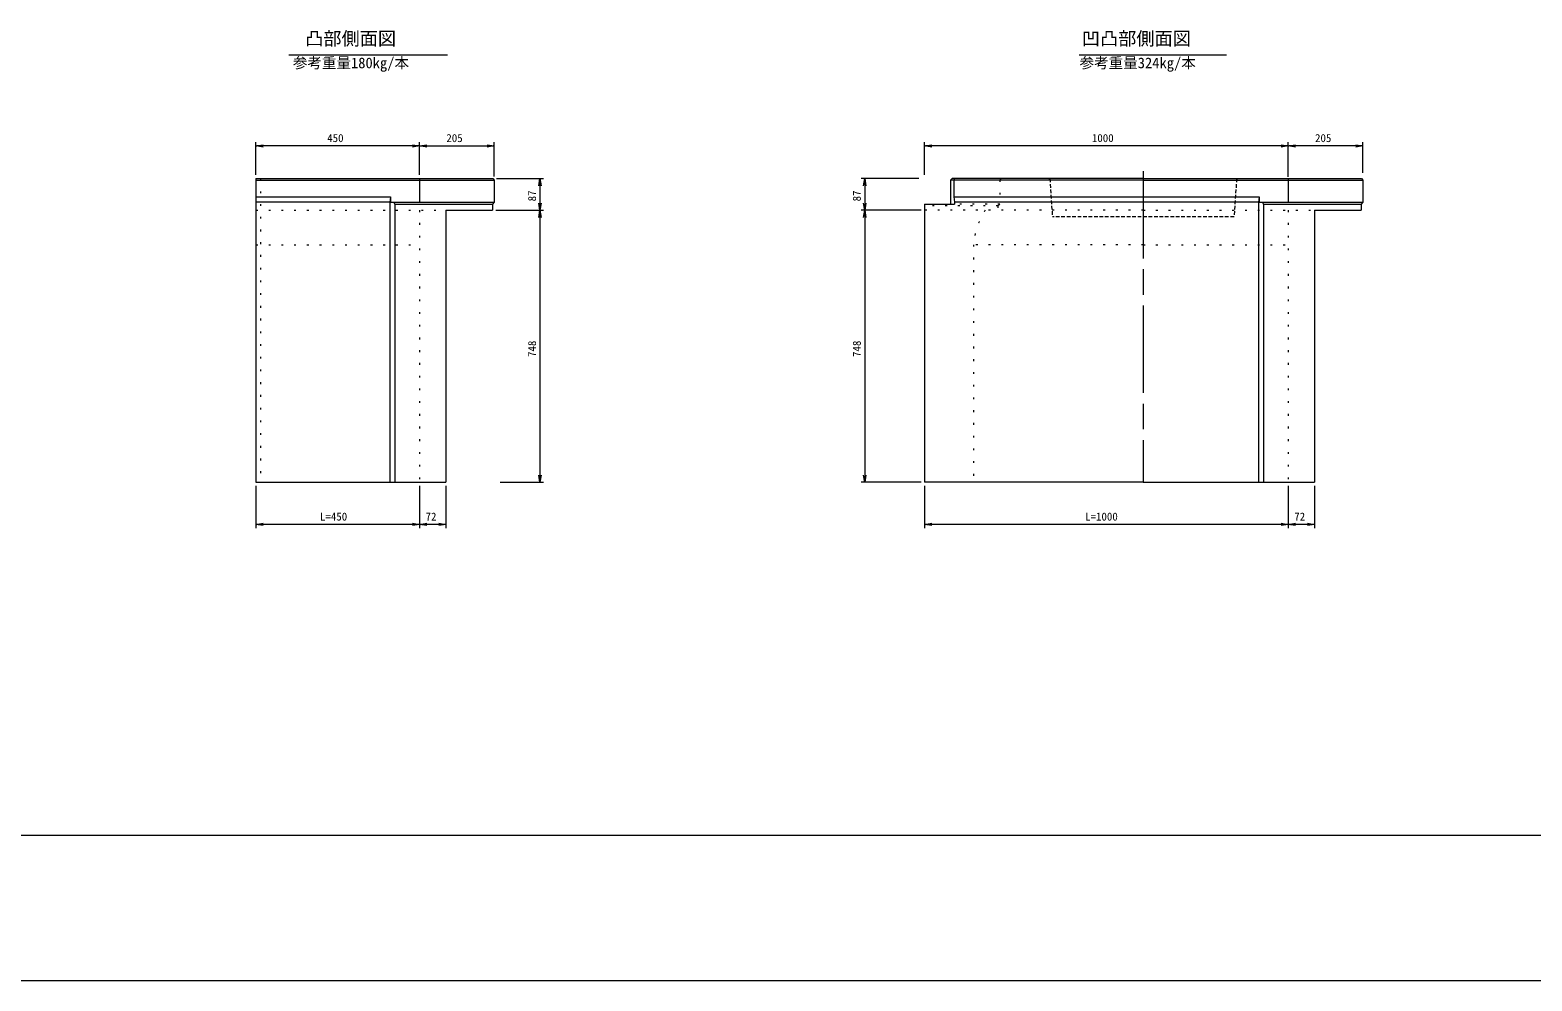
# Model space of a CAD drawing. Units: millimetres, scale not verified, with parts at other scales. Extents: x 43 to 84043, y -1 to 59399.
# Drawn here: x 21393 to 42043, y -1 to 13076 of the extents above; entities that cross this region are included whole.
import ezdxf
from ezdxf.enums import TextEntityAlignment as Align

# ---------------------------------------------------------------- set-up
doc = ezdxf.new("R2010")
doc.units = ezdxf.units.MM
doc.header["$LTSCALE"] = 100
for name, pattern in [('CHAIN', [18.5, 12, -1.5, 3.5, -1.5]), ('DOTTED', [1.75, 0.25, -1.5]), ('USER1', [0.75, 0.5, -0.25])]:
    doc.linetypes.add(name, pattern=pattern)
for name, color, linetype, lineweight in [('0_2', 7, 'Continuous', 18), ('D-STR-DIM（寸法）', 7, 'Continuous', 18), ('D-STR-STR1（構造物）', 7, 'USER1', 18), ('D-STR-STRn（構造物）', 7, 'Continuous', 18), ('D-STR（構造物外形線）', 1, 'Continuous', 18), ('D-TTL(外枠）', 2, 'Continuous', 18), ('DEFPOINTS_3', 8, 'Continuous', 18)]:
    doc.layers.add(name, color=color, linetype=linetype, lineweight=lineweight)
doc.layers.add('D-TTL-TXT（文字）', color=7, linetype='Continuous')
doc.styles.add('ＭＳ ゴシック', font='')
doc.styles.get('ＭＳ ゴシック').set_extended_font_data('MS Gothic')

msp = doc.modelspace()

# ---------------------------------------------------------------- linework, layer by layer
at = {"layer": '0_2'}
for p, q in [((24499.4, 11482.4), (24596.9, 11498.7)), ((24596.9, 11466.2), (24499.4, 11482.4)), ((24499.4, 11482.4), (24512.4, 11482.4)), ((26651.9, 11498.7), (26749.4, 11482.4)), ((26749.4, 11482.4), (26651.9, 11466.2)), ((26749.4, 11482.4), (26736.4, 11482.4)), ((26749.4, 11482.4), (26846.9, 11498.7)), ((26846.9, 11466.2), (26749.4, 11482.4)), ((26749.4, 11482.4), (26762.4, 11482.4)), ((27676.9, 11498.7), (27774.4, 11482.4)), ((27774.4, 11482.4), (27676.9, 11466.2)), ((27774.4, 11482.4), (27761.4, 11482.4)), ((33693.3, 11482.4), (33790.8, 11498.7)), ((33790.8, 11466.2), (33693.3, 11482.4)), ((33693.3, 11482.4), (33706.3, 11482.4)), ((38595.8, 11498.7), (38693.3, 11482.4)), ((38693.3, 11482.4), (38595.8, 11466.2)), ((38693.3, 11482.4), (38680.3, 11482.4)), ((38693.3, 11482.4), (38790.8, 11498.7)), ((38790.8, 11466.2), (38693.3, 11482.4)), ((38693.3, 11482.4), (38706.3, 11482.4)), ((39620.8, 11498.7), (39718.3, 11482.4)), ((39718.3, 11482.4), (39620.8, 11466.2)), ((39718.3, 11482.4), (39705.3, 11482.4)), ((28386.9, 10934.9), (28403.1, 11032.4)), ((28403.1, 11032.4), (28419.4, 10934.9)), ((28403.1, 11032.4), (28403.1, 11019.4)), ((32852.4, 10934.9), (32868.6, 11032.4)), ((32868.6, 11032.4), (32884.9, 10934.9)), ((32868.6, 11032.4), (32868.6, 11019.4)), ((28403.1, 10597.4), (28386.9, 10694.9)), ((28386.9, 10499.9), (28403.1, 10597.4)), ((28419.4, 10694.9), (28403.1, 10597.4)), ((28403.1, 10597.4), (28403.1, 10610.4)), ((28403.1, 10597.4), (28419.4, 10499.9)), ((28403.1, 10597.4), (28403.1, 10584.4)), ((32868.6, 10597.4), (32852.4, 10694.9)), ((32852.4, 10499.9), (32868.6, 10597.4)), ((32884.9, 10694.9), (32868.6, 10597.4)), ((32868.6, 10597.4), (32868.6, 10610.4)), ((32868.6, 10597.4), (32884.9, 10499.9)), ((32868.6, 10597.4), (32868.6, 10584.4)), ((28403.1, 6857.4), (28386.9, 6954.9)), ((28419.4, 6954.9), (28403.1, 6857.4)), ((28403.1, 6857.4), (28403.1, 6870.4)), ((32868.6, 6857.4), (32852.4, 6954.9)), ((32884.9, 6954.9), (32868.6, 6857.4)), ((32868.6, 6857.4), (32868.6, 6870.4)), ((24499.4, 6277), (24596.9, 6293.3)), ((24596.9, 6260.8), (24499.4, 6277)), ((24499.4, 6277), (24512.4, 6277)), ((26651.9, 6293.3), (26749.4, 6277)), ((26749.4, 6277), (26651.9, 6260.8)), ((26749.4, 6277), (26736.4, 6277)), ((26749.4, 6277), (26846.9, 6293.3)), ((26846.9, 6260.8), (26749.4, 6277)), ((26749.4, 6277), (26762.4, 6277)), ((27011.9, 6293.3), (27109.4, 6277)), ((27109.4, 6277), (27011.9, 6260.8)), ((27109.4, 6277), (27096.4, 6277)), ((33693.3, 6277), (33790.8, 6293.3)), ((33790.8, 6260.8), (33693.3, 6277)), ((33693.3, 6277), (33706.3, 6277)), ((38595.8, 6293.3), (38693.3, 6277)), ((38693.3, 6277), (38595.8, 6260.8)), ((38693.3, 6277), (38680.3, 6277)), ((38693.3, 6277), (38790.8, 6293.3)), ((38790.8, 6260.8), (38693.3, 6277)), ((38693.3, 6277), (38706.3, 6277)), ((38955.8, 6293.3), (39053.3, 6277)), ((39053.3, 6277), (38955.8, 6260.8)), ((39053.3, 6277), (39040.3, 6277))]:
    msp.add_line(p, q, dxfattribs=at)
at = {"layer": 'D-STR-DIM（寸法）'}
for p, q in [((24953, 12735.4), (27133.2, 12735.4)), ((35815.9, 12735.4), (37843.8, 12735.4)), ((24499.4, 11082.4), (24499.4, 11532.4)), ((26736.4, 11482.4), (24512.4, 11482.4)), ((26749.4, 11082.4), (26749.4, 11532.4)), ((26749.4, 11082.4), (26749.4, 11532.4)), ((26762.4, 11482.4), (27761.4, 11482.4)), ((27774.4, 11062.4), (27774.4, 11532.4)), ((33693.3, 11082.4), (33693.3, 11532.4)), ((38680.3, 11482.4), (33706.3, 11482.4)), ((38693.3, 11057.4), (38693.3, 11532.4)), ((38693.3, 11057.4), (38693.3, 11532.4)), ((39705.3, 11482.4), (38706.3, 11482.4)), ((39718.3, 11112.4), (39718.3, 11532.4)), ((27804.4, 11032.4), (28453.1, 11032.4)), ((28403.1, 11019.4), (28403.1, 10610.4)), ((33613.3, 11032.4), (32818.6, 11032.4)), ((32868.6, 11019.4), (32868.6, 10610.4)), ((27799.4, 10597.4), (28453.1, 10597.4)), ((27799.4, 10597.4), (28453.1, 10597.4)), ((28403.1, 10584.4), (28403.1, 6870.4)), ((33643.3, 10597.4), (32818.6, 10597.4)), ((33643.3, 10597.4), (32818.6, 10597.4)), ((32868.6, 10584.4), (32868.6, 6870.4)), ((27856.3, 6857.4), (28453.1, 6857.4)), ((33643.3, 6857.4), (32818.6, 6857.4)), ((24499.4, 6807.4), (24499.4, 6227)), ((26749.4, 6807.4), (26749.4, 6227)), ((26749.4, 6807.4), (26749.4, 6227)), ((27109.4, 6807.4), (27109.4, 6227)), ((33693.3, 6807.4), (33693.3, 6227)), ((38693.3, 6807.4), (38693.3, 6227)), ((38693.3, 6807.4), (38693.3, 6227)), ((39053.3, 6807.4), (39053.3, 6227)), ((26736.4, 6277), (24512.4, 6277)), ((27096.4, 6277), (26762.4, 6277)), ((38680.3, 6277), (33706.3, 6277)), ((39040.3, 6277), (38706.3, 6277))]:
    msp.add_line(p, q, dxfattribs=at)
at = {"layer": 'D-STR-STR1（構造物）'}
for p, q in [((35399.3, 11032.4), (35414.3, 11017.4)), ((35413.3, 11032.4), (35449.4, 10509.3)), ((37983.3, 11032.4), (37947.2, 10509.3)), ((37997.3, 11032.4), (37982.3, 11017.4)), ((37947.2, 10509.3), (35449.4, 10509.3))]:
    msp.add_line(p, q, dxfattribs=at)
at = {"layer": 'D-STR-STRn（構造物）', "linetype": 'CHAIN'}
msp.add_line((36698.3, 11136), (36698.3, 6857.4), dxfattribs=at)
at = {"layer": 'D-STR（構造物外形線）'}
for p, q in [((24499.4, 11032.4), (24499.4, 6857.4)), ((24499.4, 11032.4), (27754.4, 11032.4)), ((24499.4, 11012.4), (27774.4, 11012.4)), ((26749.4, 11032.4), (26749.4, 10707.4)), ((27754.4, 11032.4), (27774.4, 11012.4)), ((27774.4, 11012.4), (27774.4, 10707.4)), ((34072, 11032.4), (34046.4, 11012.4)), ((34046.4, 11012.4), (34046.4, 10682.4)), ((36698.3, 11012.4), (34046.4, 11012.4)), ((36698.3, 11032.4), (34072, 11032.4)), ((34105.8, 11032.4), (34093.7, 11012.4)), ((34093.7, 11012.4), (34093.7, 10782.4)), ((36698.3, 11032.4), (39698.3, 11032.4)), ((36698.3, 11012.4), (39718.3, 11012.4)), ((38693.3, 11032.4), (38693.3, 10707.4)), ((39698.3, 11032.4), (39718.3, 11012.4)), ((39718.3, 11012.4), (39718.3, 10707.4)), ((24499.4, 10782.4), (26349, 10782.4)), ((26349, 10782.4), (26339.9, 10707.4)), ((26349, 10782.4), (26349, 10707.4)), ((34093.7, 10782.4), (38292.9, 10782.4)), ((34093.7, 10782.4), (34102.8, 10707.4)), ((38292.9, 10782.4), (38283.8, 10707.4)), ((38292.9, 10782.4), (38292.9, 10707.4)), ((26339.9, 10707.4), (24499.4, 10707.4)), ((26339.9, 10707.4), (26339.9, 6857.4)), ((26349, 10707.4), (27774.4, 10707.4)), ((26407.4, 10682.4), (26398.8, 10707.4)), ((26407.4, 10682.4), (26407.4, 6857.4)), ((26407.4, 10682.4), (27749.4, 10682.4)), ((27109.4, 10597.4), (27109.4, 6857.4)), ((27109.4, 10597.4), (27749.4, 10597.4)), ((27774.4, 10707.4), (27749.4, 10682.4)), ((27749.4, 10682.4), (27749.4, 10597.4)), ((33693.3, 10682.4), (33693.3, 6857.4)), ((33693.3, 10682.4), (34102.8, 10682.4)), ((34102.8, 10707.4), (34102.8, 10682.4)), ((38283.8, 10707.4), (34102.8, 10707.4)), ((38283.8, 10707.4), (38283.8, 6857.4)), ((38292.9, 10707.4), (39718.3, 10707.4)), ((38351.3, 10682.4), (38342.7, 10707.4)), ((38351.3, 10682.4), (38351.3, 6857.4)), ((38351.3, 10682.4), (39693.3, 10682.4)), ((39053.3, 10597.4), (39053.3, 6857.4)), ((39053.3, 10597.4), (39693.3, 10597.4)), ((39718.3, 10707.4), (39693.3, 10682.4)), ((39693.3, 10682.4), (39693.3, 10597.4)), ((24499.4, 6857.4), (27109.4, 6857.4)), ((36698.3, 6857.4), (33693.3, 6857.4)), ((36698.3, 6857.4), (39053.3, 6857.4))]:
    msp.add_line(p, q, dxfattribs=at)
at = {"layer": 'D-STR（構造物外形線）', "linetype": 'DOTTED'}
for p, q in [((24559.4, 11032.4), (24559.4, 6857.4)), ((34745.8, 11032.4), (34725.8, 11012.4)), ((34725.8, 11012.4), (34725.8, 10682.4)), ((24499.4, 10597.4), (27109.4, 10597.4)), ((26749.4, 10597.4), (26749.4, 6857.4)), ((34700.8, 10657.4), (33693.3, 10657.4)), ((36698.3, 10597.4), (33693.3, 10597.4)), ((34725.8, 10682.4), (34102.8, 10682.4)), ((34725.8, 10682.4), (34700.8, 10657.4)), ((34700.8, 10657.4), (34700.8, 10597.4)), ((36698.3, 10597.4), (39053.3, 10597.4)), ((38693.3, 10597.4), (38693.3, 6857.4)), ((24499.4, 10122.5), (26749.4, 10122.5)), ((34366, 10122.5), (34366, 6857.4)), ((36698.3, 10122.5), (34366, 10122.5)), ((36698.3, 10122.5), (38693.3, 10122.5))]:
    msp.add_line(p, q, dxfattribs=at)
msp.add_arc((35379.2, 10046), 1016, 147.13397, 175.683, dxfattribs=at)
at = {"layer": 'D-TTL(外枠）'}
msp.add_line((82043.4, 1998.8), (2543.4, 1998.8), dxfattribs=at)
at = {"layer": 'DEFPOINTS_3'}
msp.add_line((84043.4, -1.2), (43.4, -1.2), dxfattribs=at)

# ---------------------------------------------------------------- texts
at = {"layer": 'D-STR-DIM（寸法）', "style": 'ＭＳ ゴシック'}
for s, p in [('450', (25479, 11502.4)), ('205', (27116.8, 11502.4)), ('1000', (35992.7, 11502.4)), ('205', (39060.7, 11502.4)), ('L=450', (25379.6, 6297)), ('72', (26831.2, 6297)), ('L=1000', (35899.8, 6297)), ('72', (38775.1, 6297))]:
    msp.add_text(s, height=110, dxfattribs=at).set_placement(p, align=Align.BOTTOM_LEFT)
for s, p in [('87', (28383.1, 10719.7)), ('87', (32848.6, 10719.7)), ('748', (28383.1, 8580.1)), ('748', (32848.6, 8580.1))]:
    msp.add_text(s, height=110, rotation=90, dxfattribs=at).set_placement(p, align=Align.BOTTOM_LEFT)
at = {"layer": 'D-TTL-TXT（文字）', "style": 'ＭＳ ゴシック'}
for s, height, p in [('凸部側面図', 183.3, (25175.5, 12811.9)), ('凹凸部側面図', 183.3, (35854.6, 12811.9)), ('参考重量180kg/本', 146.6, (25005.5, 12506.6)), ('参考重量324kg/本', 146.6, (35822.9, 12506.6))]:
    msp.add_text(s, height=height, dxfattribs=at).set_placement(p, align=Align.BOTTOM_LEFT)

doc.saveas('drawing.dxf')
